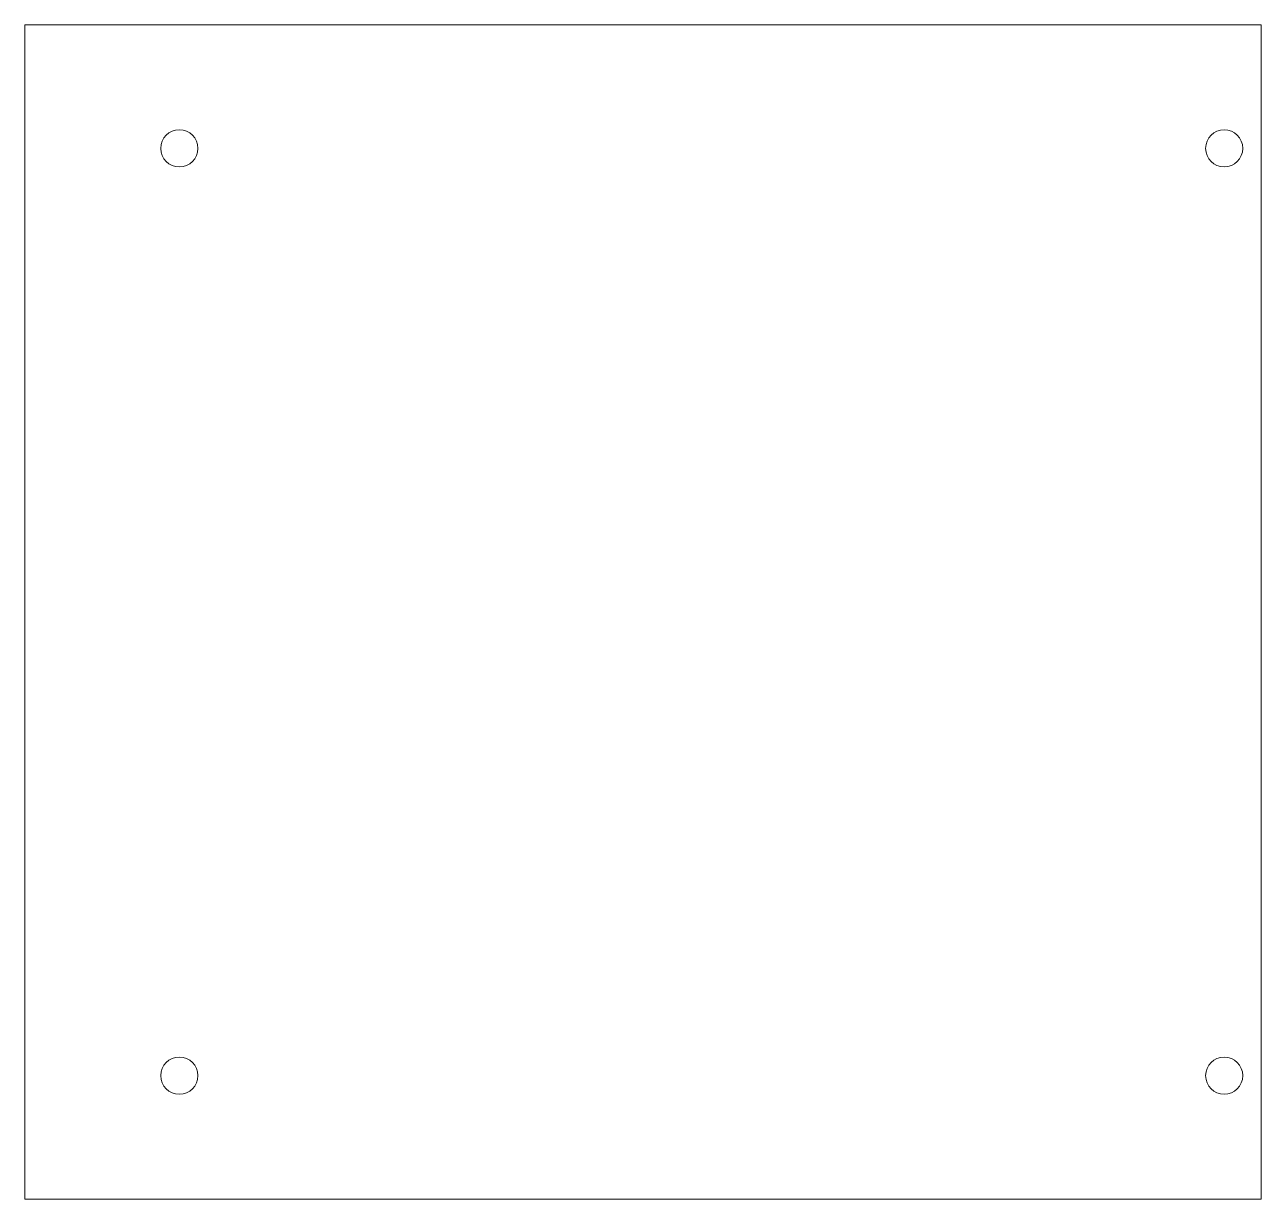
# Model space of a CAD drawing. Header units: millimetres. Extents: x -50 to 50, y -48 to 48.
import ezdxf

# ---------------------------------------------------------------- set-up
doc = ezdxf.new("R2010")
doc.units = ezdxf.units.MM

msp = doc.modelspace()

# ---------------------------------------------------------------- linework, layer by layer
at = {"color": 7, "linetype": 'Continuous', "lineweight": 15}
for p, q in [((50, 47.5), (-50, 47.5)), ((-50, 47.5), (-50, -47.5)), ((50, -47.5), (50, 47.5)), ((-50, -47.5), (50, -47.5))]:
    msp.add_line(p, q, dxfattribs=at)
for centre in [(-37.5, 37.5), (47, 37.5), (-37.5, -37.5), (47, -37.5)]:
    msp.add_circle(centre, 1.5, dxfattribs=at)

doc.saveas('drawing.dxf')
